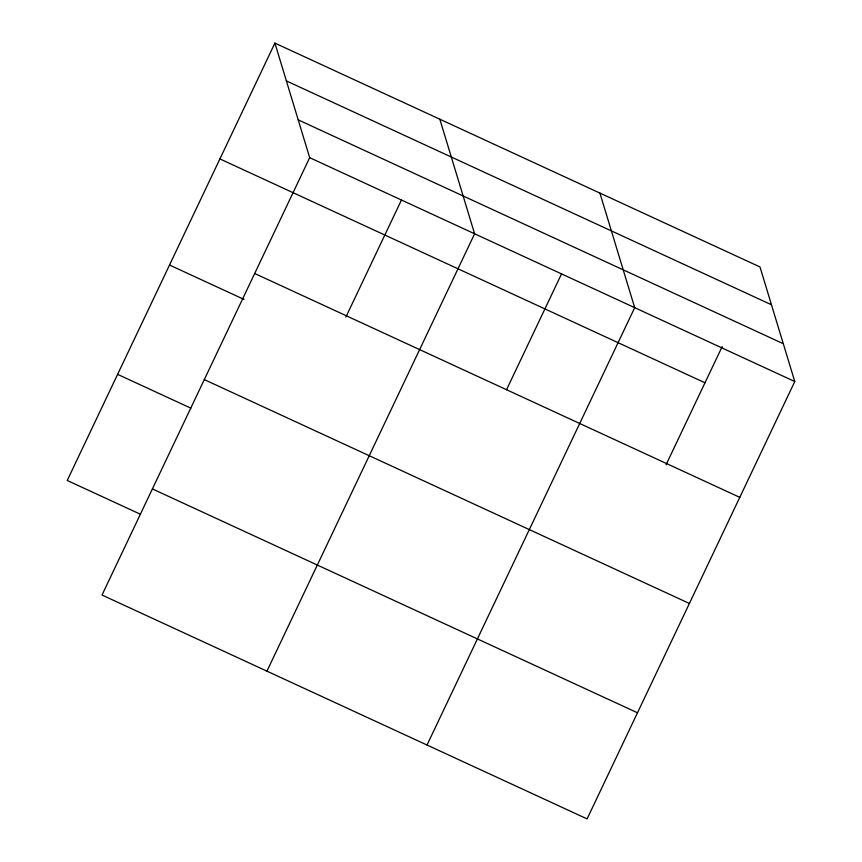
<?xml version="1.0" encoding="UTF-8"?>
<svg xmlns="http://www.w3.org/2000/svg" width="862" height="862" viewBox="0 0 862 862"><rect width="100%" height="100%" fill="white"/><g stroke="black" fill="none" stroke-linecap="round" stroke-linejoin="round"><path stroke-width="1.29" d="M274.903 43.1L309.684 157.671L102.007 595.039L587.097 818.9L794.775 381.532L759.993 266.961L274.903 43.1L67.225 480.468L140.528 514.291M345.899 317.022L401.444 200.049M266.94 671.153L474.617 233.785L439.835 119.215M506.554 389.689L561.528 273.922M427.024 745.027L634.701 307.659L599.909 193.088M666.057 464.769L722.184 346.589M286.378 80.909L771.468 304.771M298.209 119.861L783.299 343.722M309.684 157.671L794.775 381.532M219.907 158.92L704.997 382.782M254.689 273.491L739.779 497.352M169.523 265.033L244.043 299.416M204.305 379.603L689.395 603.465M117.609 374.356L190.911 408.179M152.391 488.926L637.481 712.788"/></g></svg>
